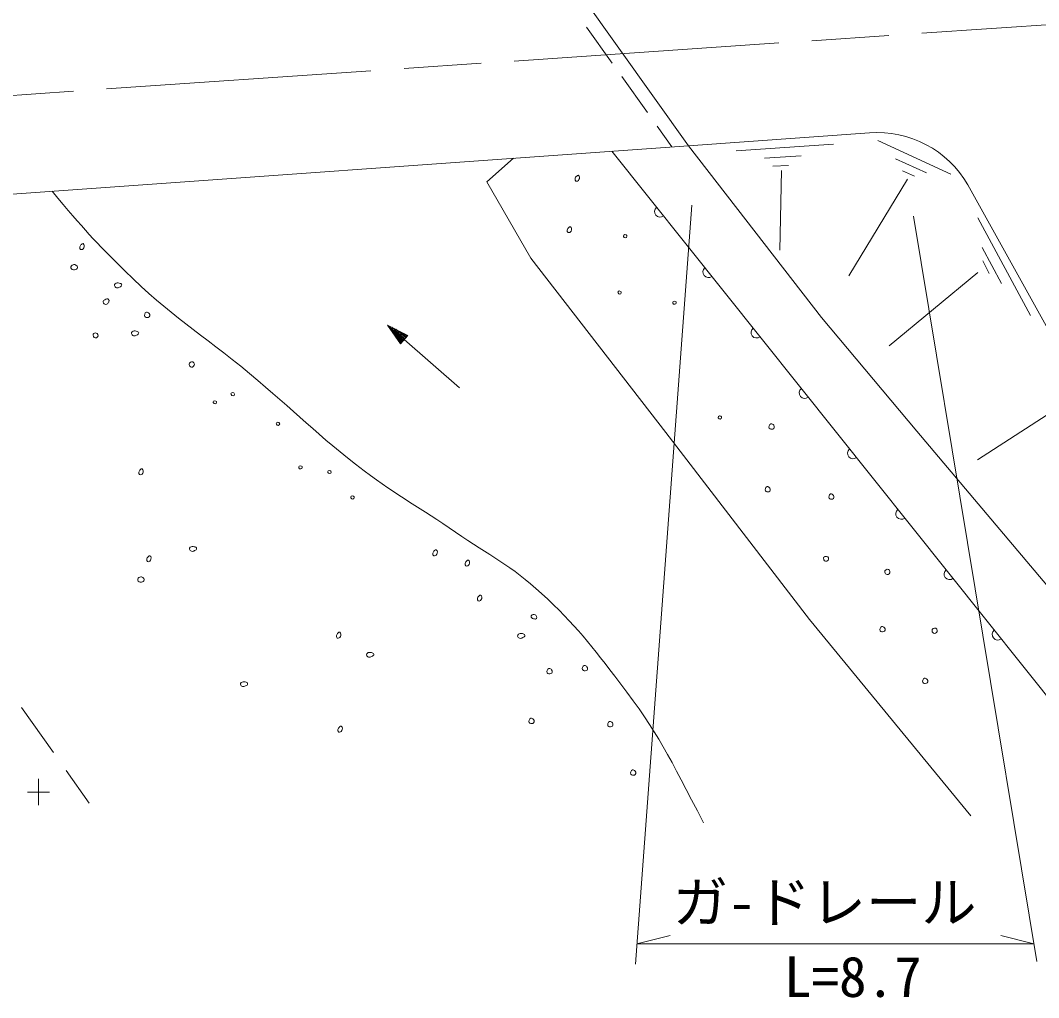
# Model space of a CAD drawing. Units: millimetres, scale not verified. Extents: x 40000 to 680000, y 20000 to 380000.
# Drawn here: x 485331 to 531428, y 243954 to 288198 of the extents above; entities that cross this region are included whole.
import ezdxf
from ezdxf.enums import TextEntityAlignment as Align

# ---------------------------------------------------------------- set-up
doc = ezdxf.new("R2010")
doc.units = ezdxf.units.MM
doc.header["$LTSCALE"] = 1000
doc.linetypes.add('CHAIN', pattern=[18.5, 12, -1.5, 3.5, -1.5])
for name, color, linetype, lineweight in [('M-BGD', 7, 'Continuous', 13), ('M-BMK', 2, 'CHAIN', 13), ('M-STR-HTXT', 7, 'Continuous', 13), ('M-STR-STR1', 1, 'Continuous', 13)]:
    doc.layers.add(name, color=color, linetype=linetype, lineweight=lineweight)
doc.styles.add('ＭＳ ゴシック', font='')
doc.styles.get('ＭＳ ゴシック').set_extended_font_data('MS Gothic')

msp = doc.modelspace()

# ---------------------------------------------------------------- linework, layer by layer
at = {"layer": 'M-BGD'}
for p, q in [((512121, 286264), (510959, 287892)), ((513717, 284025), (512556, 285653)), ((514829, 282466), (514152, 283414)), ((523769, 283104), (515575, 282519)), ((517733, 282298), (522142, 282596)), ((524147, 282754), (527451, 281229)), ((512107, 282272), (535326, 253193)), ((521593, 274738), (515575, 282519)), ((507655, 281954), (506449, 280881)), ((519013, 281965), (520678, 282061)), ((524944, 281930), (526347, 281290)), ((519390, 281597), (520108, 281623)), ((519793, 281404), (519709, 277793)), ((525260, 281378), (525803, 281150)), ((506449, 280881), (508433, 277433)), ((525488, 281001), (522843, 276629)), ((528226, 280757), (542761, 254531)), ((528674, 279259), (531064, 274831)), ((528868, 277908), (529749, 276291)), ((508433, 277433), (514549, 269542)), ((528907, 277316), (529183, 276738)), ((528671, 276790), (524661, 273464)), ((501956, 274400), (502546, 273555)), ((501956, 274400), (502874, 273931)), ((501956, 274400), (502710, 273743)), ((502743, 273781), (502140, 274306)), ((525912, 269595), (521593, 274738)), ((502677, 273705), (502074, 274231)), ((502192, 274062), (502644, 273668)), ((502611, 273630), (502310, 273893)), ((502323, 274213), (502776, 273818)), ((502809, 273856), (502507, 274119)), ((502546, 273555), (502874, 273931)), ((502691, 274025), (502841, 273894)), ((502428, 273724), (502579, 273592)), ((505217, 271558), (502710, 273743)), ((531820, 270340), (528664, 268308)), ((514549, 269542), (521057, 261067)), ((539642, 253338), (525912, 269595)), ((521057, 261067), (528364, 252192)), ((486829, 255051), (485388, 257094)), ((488447, 252758), (487405, 254234)), ((486154, 252661), (486154, 253861)), ((485654, 253261), (486654, 253261))]:
    msp.add_line(p, q, dxfattribs=at)
for centre, radius, start, end in [((524117, 278359), 4758, 30.2681, 94.1939), ((514291, 279537), 250, 128.6073, 308.6073), ((516475, 276802), 250, 128.6073, 308.6073), ((518659, 274067), 250, 128.6073, 308.6073), ((520843, 271332), 250, 128.6073, 308.6073), ((523027, 268597), 250, 128.6073, 308.6073), ((525211, 265862), 250, 128.6073, 308.6073), ((527395, 263127), 250, 128.6073, 308.6073), ((529578, 260392), 250, 128.6073, 308.6073)]:
    msp.add_arc(centre, radius, start, end, dxfattribs=at)
for points, knots in [([(510590, 281184), (510658, 281147), (510655, 281055), (510618, 280986), (510589, 280933), (510533, 280897), (510478, 280921), (510436, 280940), (510438, 280988), (510444, 281033), (510452, 281087), (510479, 281114), (510519, 281150), (510542, 281170), (510563, 281198), (510590, 281184)], [0, 0, 0, 0, 1, 1, 1, 2, 2, 2, 3, 3, 3, 4, 4, 4, 5, 5, 5, 5]), ([(486767, 280464), (488224, 278711), (488704, 278197), (490060, 276853), (492088, 274841), (493517, 274039), (495710, 272208), (497749, 270506), (498779, 269415), (500894, 267808), (502446, 266629), (503434, 266137), (505036, 265027), (506570, 263964), (507554, 263518), (508926, 262254), (510473, 260828), (511200, 259875), (512476, 258201), (514222, 255909), (514686, 254888), (516262, 251870)], [0, 0, 0, 0, 1, 1, 1, 2, 2, 2, 3, 3, 3, 4, 4, 4, 5, 5, 5, 6, 6, 6, 7, 7, 7, 7]), ([(510235, 278856), (510303, 278820), (510300, 278728), (510263, 278659), (510234, 278606), (510178, 278569), (510123, 278594), (510081, 278613), (510083, 278661), (510089, 278706), (510097, 278760), (510124, 278787), (510164, 278823), (510187, 278843), (510208, 278871), (510235, 278856)], [0, 0, 0, 0, 1, 1, 1, 2, 2, 2, 3, 3, 3, 4, 4, 4, 5, 5, 5, 5]), ([(512753, 278481), (512776, 278468), (512788, 278447), (512784, 278421), (512780, 278385), (512758, 278356), (512722, 278351), (512683, 278346), (512653, 278370), (512636, 278406), (512625, 278430), (512625, 278455), (512644, 278473), (512675, 278503), (512716, 278502), (512753, 278481)], [0, 0, 0, 0, 1, 1, 1, 2, 2, 2, 3, 3, 3, 4, 4, 4, 5, 5, 5, 5]), ([(488172, 278090), (488241, 278054), (488238, 277961), (488201, 277893), (488172, 277840), (488115, 277803), (488060, 277828), (488019, 277847), (488020, 277895), (488027, 277940), (488034, 277993), (488061, 278021), (488102, 278057), (488125, 278077), (488145, 278105), (488172, 278090)], [0, 0, 0, 0, 1, 1, 1, 2, 2, 2, 3, 3, 3, 4, 4, 4, 5, 5, 5, 5]), ([(487859, 277107), (487895, 277082), (487924, 277052), (487916, 277008), (487904, 276944), (487851, 276907), (487786, 276902), (487713, 276896), (487638, 276923), (487622, 276995), (487608, 277059), (487659, 277106), (487718, 277130), (487770, 277152), (487813, 277139), (487859, 277107)], [0, 0, 0, 0, 1, 1, 1, 2, 2, 2, 3, 3, 3, 4, 4, 4, 5, 5, 5, 5]), ([(489626, 276272), (489682, 276317), (489737, 276317), (489807, 276302), (489859, 276290), (489913, 276277), (489919, 276224), (489924, 276169), (489871, 276148), (489823, 276122), (489774, 276096), (489735, 276079), (489682, 276096), (489634, 276113), (489603, 276142), (489594, 276192), (489588, 276225), (489600, 276251), (489626, 276272)], [0, 0, 0, 0, 1, 1, 1, 2, 2, 2, 3, 3, 3, 4, 4, 4, 5, 5, 5, 6, 6, 6, 6]), ([(512503, 275930), (512526, 275918), (512538, 275897), (512535, 275871), (512530, 275834), (512509, 275806), (512472, 275800), (512433, 275795), (512404, 275819), (512387, 275855), (512375, 275879), (512375, 275904), (512394, 275923), (512425, 275952), (512466, 275951), (512503, 275930)], [0, 0, 0, 0, 1, 1, 1, 2, 2, 2, 3, 3, 3, 4, 4, 4, 5, 5, 5, 5]), ([(489327, 275562), (489361, 275531), (489341, 275488), (489329, 275443), (489323, 275419), (489313, 275406), (489296, 275388), (489279, 275368), (489269, 275354), (489244, 275347), (489200, 275335), (489167, 275338), (489129, 275362), (489095, 275385), (489073, 275410), (489075, 275451), (489077, 275500), (489107, 275529), (489150, 275552), (489211, 275585), (489276, 275609), (489327, 275562)], [0, 0, 0, 0, 1, 1, 1, 2, 2, 2, 3, 3, 3, 4, 4, 4, 5, 5, 5, 6, 6, 6, 7, 7, 7, 7]), ([(514988, 275474), (515011, 275461), (515023, 275440), (515020, 275414), (515015, 275378), (514993, 275349), (514957, 275344), (514918, 275339), (514889, 275363), (514871, 275399), (514860, 275423), (514860, 275448), (514879, 275466), (514910, 275496), (514951, 275495), (514988, 275474)], [0, 0, 0, 0, 1, 1, 1, 2, 2, 2, 3, 3, 3, 4, 4, 4, 5, 5, 5, 5]), ([(491123, 274750), (491060, 274731), (491001, 274741), (490962, 274793), (490937, 274825), (490948, 274858), (490962, 274895), (490977, 274938), (490992, 274975), (491036, 274984), (491089, 274994), (491125, 274963), (491159, 274921), (491184, 274890), (491194, 274860), (491185, 274821), (491176, 274785), (491158, 274760), (491123, 274750)], [0, 0, 0, 0, 1, 1, 1, 2, 2, 2, 3, 3, 3, 4, 4, 4, 5, 5, 5, 6, 6, 6, 6]), ([(488762, 274040), (488803, 274033), (488829, 274013), (488844, 273974), (488858, 273937), (488853, 273904), (488828, 273873), (488799, 273835), (488763, 273818), (488715, 273826), (488679, 273832), (488662, 273856), (488645, 273888), (488626, 273927), (488611, 273961), (488634, 273998), (488662, 274042), (488710, 274050), (488762, 274040)], [0, 0, 0, 0, 1, 1, 1, 2, 2, 2, 3, 3, 3, 4, 4, 4, 5, 5, 5, 6, 6, 6, 6]), ([(490396, 274098), (490452, 274143), (490507, 274143), (490577, 274127), (490629, 274116), (490683, 274102), (490689, 274050), (490694, 273995), (490641, 273974), (490593, 273948), (490544, 273922), (490505, 273905), (490452, 273922), (490404, 273938), (490373, 273968), (490364, 274018), (490358, 274051), (490370, 274077), (490396, 274098)], [0, 0, 0, 0, 1, 1, 1, 2, 2, 2, 3, 3, 3, 4, 4, 4, 5, 5, 5, 6, 6, 6, 6]), ([(493142, 272731), (493183, 272712), (493202, 272681), (493209, 272636), (493215, 272595), (493204, 272566), (493176, 272537), (493148, 272507), (493117, 272491), (493077, 272500), (493020, 272514), (492982, 272553), (492974, 272611), (492967, 272659), (492991, 272694), (493031, 272720), (493067, 272745), (493102, 272749), (493142, 272731)], [0, 0, 0, 0, 1, 1, 1, 2, 2, 2, 3, 3, 3, 4, 4, 4, 5, 5, 5, 6, 6, 6, 6]), ([(494990, 271328), (495013, 271315), (495025, 271294), (495022, 271268), (495017, 271232), (494996, 271203), (494959, 271198), (494920, 271193), (494891, 271217), (494874, 271253), (494862, 271277), (494862, 271302), (494881, 271320), (494912, 271350), (494953, 271349), (494990, 271328)], [0, 0, 0, 0, 1, 1, 1, 2, 2, 2, 3, 3, 3, 4, 4, 4, 5, 5, 5, 5]), ([(494181, 270965), (494204, 270952), (494216, 270931), (494212, 270905), (494208, 270869), (494186, 270840), (494150, 270835), (494111, 270830), (494081, 270854), (494064, 270890), (494053, 270914), (494053, 270939), (494072, 270957), (494103, 270987), (494144, 270986), (494181, 270965)], [0, 0, 0, 0, 1, 1, 1, 2, 2, 2, 3, 3, 3, 4, 4, 4, 5, 5, 5, 5]), ([(517044, 270276), (517067, 270263), (517079, 270242), (517075, 270216), (517071, 270180), (517049, 270151), (517013, 270146), (516974, 270141), (516944, 270165), (516927, 270201), (516916, 270225), (516916, 270250), (516935, 270268), (516966, 270298), (517007, 270297), (517044, 270276)], [0, 0, 0, 0, 1, 1, 1, 2, 2, 2, 3, 3, 3, 4, 4, 4, 5, 5, 5, 5]), ([(497039, 269991), (497062, 269978), (497074, 269957), (497071, 269931), (497066, 269895), (497045, 269866), (497008, 269861), (496969, 269856), (496940, 269880), (496923, 269916), (496911, 269940), (496911, 269965), (496930, 269983), (496961, 270013), (497002, 270012), (497039, 269991)], [0, 0, 0, 0, 1, 1, 1, 2, 2, 2, 3, 3, 3, 4, 4, 4, 5, 5, 5, 5]), ([(519397, 269694), (519335, 269675), (519276, 269685), (519236, 269737), (519212, 269769), (519222, 269802), (519236, 269839), (519252, 269881), (519266, 269918), (519311, 269927), (519363, 269938), (519400, 269907), (519434, 269865), (519459, 269833), (519469, 269804), (519459, 269765), (519451, 269729), (519432, 269704), (519397, 269694)], [0, 0, 0, 0, 1, 1, 1, 2, 2, 2, 3, 3, 3, 4, 4, 4, 5, 5, 5, 6, 6, 6, 6]), ([(490841, 267893), (490909, 267856), (490906, 267764), (490869, 267695), (490840, 267642), (490784, 267606), (490729, 267631), (490687, 267649), (490689, 267697), (490695, 267742), (490703, 267796), (490730, 267823), (490771, 267859), (490793, 267879), (490814, 267907), (490841, 267893)], [0, 0, 0, 0, 1, 1, 1, 2, 2, 2, 3, 3, 3, 4, 4, 4, 5, 5, 5, 5]), ([(498056, 268019), (498079, 268006), (498090, 267985), (498087, 267959), (498082, 267923), (498061, 267894), (498025, 267889), (497985, 267883), (497956, 267908), (497939, 267943), (497927, 267967), (497927, 267993), (497947, 268011), (497977, 268040), (498018, 268040), (498056, 268019)], [0, 0, 0, 0, 1, 1, 1, 2, 2, 2, 3, 3, 3, 4, 4, 4, 5, 5, 5, 5]), ([(499368, 267810), (499391, 267797), (499402, 267776), (499399, 267750), (499395, 267714), (499373, 267685), (499337, 267680), (499298, 267674), (499268, 267699), (499251, 267734), (499240, 267758), (499240, 267784), (499259, 267802), (499290, 267831), (499331, 267830), (499368, 267810)], [0, 0, 0, 0, 1, 1, 1, 2, 2, 2, 3, 3, 3, 4, 4, 4, 5, 5, 5, 5]), ([(519220, 266854), (519157, 266835), (519098, 266845), (519059, 266897), (519034, 266929), (519045, 266962), (519059, 266999), (519074, 267041), (519089, 267078), (519133, 267087), (519186, 267098), (519222, 267067), (519256, 267025), (519281, 266993), (519291, 266964), (519282, 266925), (519273, 266889), (519255, 266864), (519220, 266854)], [0, 0, 0, 0, 1, 1, 1, 2, 2, 2, 3, 3, 3, 4, 4, 4, 5, 5, 5, 6, 6, 6, 6]), ([(500413, 266658), (500436, 266645), (500448, 266625), (500444, 266598), (500440, 266562), (500418, 266533), (500382, 266528), (500343, 266523), (500314, 266547), (500296, 266583), (500285, 266607), (500285, 266632), (500304, 266650), (500335, 266680), (500376, 266679), (500413, 266658)], [0, 0, 0, 0, 1, 1, 1, 2, 2, 2, 3, 3, 3, 4, 4, 4, 5, 5, 5, 5]), ([(522100, 266522), (522038, 266503), (521979, 266514), (521939, 266566), (521915, 266597), (521925, 266630), (521939, 266668), (521954, 266710), (521969, 266747), (522013, 266756), (522066, 266767), (522103, 266736), (522136, 266694), (522162, 266662), (522172, 266633), (522162, 266593), (522154, 266557), (522135, 266533), (522100, 266522)], [0, 0, 0, 0, 1, 1, 1, 2, 2, 2, 3, 3, 3, 4, 4, 4, 5, 5, 5, 6, 6, 6, 6]), ([(493019, 264341), (493075, 264386), (493130, 264386), (493200, 264370), (493252, 264358), (493306, 264345), (493312, 264292), (493317, 264238), (493264, 264217), (493216, 264191), (493167, 264164), (493128, 264147), (493075, 264165), (493027, 264181), (492996, 264211), (492987, 264261), (492981, 264294), (492993, 264320), (493019, 264341)], [0, 0, 0, 0, 1, 1, 1, 2, 2, 2, 3, 3, 3, 4, 4, 4, 5, 5, 5, 6, 6, 6, 6]), ([(504154, 264225), (504223, 264188), (504220, 264096), (504183, 264027), (504154, 263974), (504097, 263938), (504042, 263962), (504001, 263981), (504002, 264029), (504009, 264074), (504016, 264128), (504043, 264155), (504084, 264191), (504107, 264211), (504127, 264239), (504154, 264225)], [0, 0, 0, 0, 1, 1, 1, 2, 2, 2, 3, 3, 3, 4, 4, 4, 5, 5, 5, 5]), ([(491196, 263955), (491264, 263918), (491261, 263826), (491224, 263757), (491195, 263704), (491139, 263668), (491084, 263693), (491042, 263711), (491044, 263759), (491050, 263804), (491058, 263858), (491085, 263885), (491126, 263921), (491148, 263941), (491169, 263969), (491196, 263955)], [0, 0, 0, 0, 1, 1, 1, 2, 2, 2, 3, 3, 3, 4, 4, 4, 5, 5, 5, 5]), ([(505613, 263764), (505682, 263728), (505679, 263636), (505642, 263567), (505613, 263514), (505557, 263477), (505502, 263502), (505460, 263521), (505462, 263569), (505468, 263614), (505475, 263668), (505503, 263695), (505543, 263731), (505566, 263751), (505587, 263779), (505613, 263764)], [0, 0, 0, 0, 1, 1, 1, 2, 2, 2, 3, 3, 3, 4, 4, 4, 5, 5, 5, 5]), ([(521828, 263928), (521869, 263921), (521895, 263900), (521910, 263862), (521924, 263825), (521919, 263792), (521894, 263761), (521865, 263723), (521828, 263706), (521781, 263714), (521745, 263720), (521728, 263744), (521711, 263776), (521692, 263814), (521676, 263849), (521700, 263885), (521728, 263930), (521776, 263938), (521828, 263928)], [0, 0, 0, 0, 1, 1, 1, 2, 2, 2, 3, 3, 3, 4, 4, 4, 5, 5, 5, 6, 6, 6, 6]), ([(524630, 263338), (524671, 263319), (524691, 263288), (524697, 263243), (524703, 263202), (524693, 263173), (524665, 263144), (524636, 263114), (524606, 263098), (524566, 263108), (524508, 263121), (524470, 263160), (524462, 263218), (524455, 263266), (524479, 263301), (524519, 263327), (524555, 263352), (524590, 263356), (524630, 263338)], [0, 0, 0, 0, 1, 1, 1, 2, 2, 2, 3, 3, 3, 4, 4, 4, 5, 5, 5, 6, 6, 6, 6]), ([(490882, 262971), (490919, 262946), (490947, 262917), (490940, 262873), (490928, 262808), (490875, 262772), (490810, 262766), (490736, 262760), (490662, 262788), (490646, 262860), (490632, 262923), (490682, 262970), (490742, 262995), (490793, 263016), (490837, 263003), (490882, 262971)], [0, 0, 0, 0, 1, 1, 1, 2, 2, 2, 3, 3, 3, 4, 4, 4, 5, 5, 5, 5]), ([(506166, 262174), (506234, 262137), (506231, 262045), (506194, 261976), (506165, 261923), (506109, 261887), (506054, 261911), (506012, 261930), (506014, 261978), (506020, 262023), (506028, 262077), (506055, 262104), (506095, 262140), (506118, 262160), (506139, 262188), (506166, 262174)], [0, 0, 0, 0, 1, 1, 1, 2, 2, 2, 3, 3, 3, 4, 4, 4, 5, 5, 5, 5]), ([(508612, 261098), (508544, 261110), (508481, 261121), (508458, 261186), (508446, 261222), (508466, 261252), (508495, 261277), (508526, 261303), (508557, 261311), (508596, 261300), (508650, 261286), (508679, 261253), (508700, 261202), (508713, 261170), (508720, 261139), (508697, 261113), (508675, 261088), (508645, 261092), (508612, 261098)], [0, 0, 0, 0, 1, 1, 1, 2, 2, 2, 3, 3, 3, 4, 4, 4, 5, 5, 5, 6, 6, 6, 6]), ([(499789, 260497), (499858, 260461), (499855, 260368), (499818, 260300), (499789, 260247), (499733, 260210), (499678, 260235), (499636, 260254), (499638, 260302), (499644, 260347), (499651, 260400), (499679, 260428), (499719, 260464), (499742, 260484), (499763, 260512), (499789, 260497)], [0, 0, 0, 0, 1, 1, 1, 2, 2, 2, 3, 3, 3, 4, 4, 4, 5, 5, 5, 5]), ([(524413, 260523), (524351, 260504), (524292, 260515), (524252, 260566), (524228, 260598), (524238, 260631), (524252, 260668), (524267, 260711), (524282, 260748), (524326, 260757), (524379, 260767), (524416, 260736), (524449, 260694), (524475, 260663), (524485, 260633), (524475, 260594), (524467, 260558), (524448, 260534), (524413, 260523)], [0, 0, 0, 0, 1, 1, 1, 2, 2, 2, 3, 3, 3, 4, 4, 4, 5, 5, 5, 6, 6, 6, 6]), ([(526772, 260676), (526813, 260657), (526833, 260626), (526839, 260581), (526845, 260541), (526835, 260511), (526806, 260482), (526778, 260453), (526748, 260436), (526708, 260446), (526650, 260460), (526612, 260498), (526604, 260557), (526597, 260604), (526621, 260639), (526661, 260666), (526697, 260690), (526732, 260694), (526772, 260676)], [0, 0, 0, 0, 1, 1, 1, 2, 2, 2, 3, 3, 3, 4, 4, 4, 5, 5, 5, 6, 6, 6, 6]), ([(507876, 260403), (507932, 260448), (507987, 260448), (508057, 260432), (508109, 260421), (508163, 260407), (508169, 260355), (508174, 260300), (508121, 260279), (508073, 260253), (508024, 260227), (507985, 260210), (507932, 260227), (507884, 260243), (507853, 260273), (507844, 260323), (507838, 260356), (507850, 260382), (507876, 260403)], [0, 0, 0, 0, 1, 1, 1, 2, 2, 2, 3, 3, 3, 4, 4, 4, 5, 5, 5, 6, 6, 6, 6]), ([(501039, 259549), (501095, 259593), (501150, 259594), (501220, 259578), (501272, 259566), (501326, 259553), (501332, 259500), (501337, 259446), (501284, 259425), (501236, 259399), (501187, 259372), (501148, 259355), (501096, 259373), (501047, 259389), (501016, 259419), (501007, 259469), (501001, 259502), (501013, 259528), (501039, 259549)], [0, 0, 0, 0, 1, 1, 1, 2, 2, 2, 3, 3, 3, 4, 4, 4, 5, 5, 5, 6, 6, 6, 6]), ([(509343, 258621), (509281, 258602), (509222, 258612), (509182, 258664), (509158, 258696), (509168, 258729), (509182, 258766), (509197, 258809), (509212, 258845), (509256, 258854), (509309, 258865), (509346, 258834), (509379, 258792), (509405, 258761), (509415, 258731), (509405, 258692), (509397, 258656), (509378, 258631), (509343, 258621)], [0, 0, 0, 0, 1, 1, 1, 2, 2, 2, 3, 3, 3, 4, 4, 4, 5, 5, 5, 6, 6, 6, 6]), ([(510945, 258759), (510883, 258740), (510824, 258750), (510784, 258802), (510760, 258834), (510770, 258867), (510784, 258904), (510800, 258947), (510814, 258984), (510859, 258993), (510911, 259003), (510948, 258972), (510981, 258930), (511007, 258899), (511017, 258869), (511007, 258830), (510999, 258794), (510980, 258769), (510945, 258759)], [0, 0, 0, 0, 1, 1, 1, 2, 2, 2, 3, 3, 3, 4, 4, 4, 5, 5, 5, 6, 6, 6, 6]), ([(495326, 258217), (495382, 258262), (495438, 258263), (495507, 258247), (495559, 258235), (495614, 258222), (495619, 258169), (495625, 258114), (495571, 258093), (495523, 258067), (495474, 258041), (495436, 258024), (495383, 258041), (495334, 258058), (495304, 258087), (495295, 258138), (495288, 258171), (495300, 258196), (495326, 258217)], [0, 0, 0, 0, 1, 1, 1, 2, 2, 2, 3, 3, 3, 4, 4, 4, 5, 5, 5, 6, 6, 6, 6]), ([(526345, 258186), (526282, 258167), (526223, 258177), (526183, 258229), (526159, 258261), (526170, 258294), (526183, 258331), (526199, 258373), (526214, 258410), (526258, 258419), (526311, 258430), (526347, 258399), (526381, 258357), (526406, 258326), (526416, 258296), (526407, 258257), (526398, 258221), (526380, 258196), (526345, 258186)], [0, 0, 0, 0, 1, 1, 1, 2, 2, 2, 3, 3, 3, 4, 4, 4, 5, 5, 5, 6, 6, 6, 6]), ([(508524, 256370), (508462, 256351), (508403, 256361), (508363, 256413), (508339, 256445), (508350, 256478), (508363, 256515), (508379, 256558), (508394, 256595), (508438, 256604), (508491, 256614), (508527, 256583), (508561, 256541), (508586, 256510), (508596, 256480), (508587, 256441), (508578, 256405), (508560, 256380), (508524, 256370)], [0, 0, 0, 0, 1, 1, 1, 2, 2, 2, 3, 3, 3, 4, 4, 4, 5, 5, 5, 6, 6, 6, 6]), ([(512094, 256222), (512032, 256203), (511973, 256213), (511933, 256265), (511909, 256297), (511919, 256330), (511933, 256367), (511949, 256410), (511963, 256447), (512008, 256456), (512060, 256466), (512097, 256435), (512131, 256393), (512156, 256362), (512166, 256332), (512156, 256293), (512148, 256257), (512129, 256233), (512094, 256222)], [0, 0, 0, 0, 1, 1, 1, 2, 2, 2, 3, 3, 3, 4, 4, 4, 5, 5, 5, 6, 6, 6, 6]), ([(499855, 256241), (499924, 256205), (499920, 256113), (499883, 256044), (499855, 255991), (499798, 255954), (499743, 255979), (499702, 255998), (499703, 256046), (499709, 256091), (499717, 256145), (499744, 256172), (499785, 256208), (499807, 256228), (499828, 256256), (499855, 256241)], [0, 0, 0, 0, 1, 1, 1, 2, 2, 2, 3, 3, 3, 4, 4, 4, 5, 5, 5, 5]), ([(513127, 254032), (513064, 254013), (513005, 254024), (512966, 254075), (512941, 254107), (512952, 254140), (512966, 254178), (512981, 254220), (512996, 254257), (513040, 254266), (513093, 254277), (513129, 254245), (513163, 254204), (513188, 254172), (513198, 254142), (513189, 254103), (513180, 254067), (513162, 254043), (513127, 254032)], [0, 0, 0, 0, 1, 1, 1, 2, 2, 2, 3, 3, 3, 4, 4, 4, 5, 5, 5, 6, 6, 6, 6])]:
    msp.add_open_spline(points, degree=3, knots=knots, dxfattribs=at)
at = {"layer": 'M-BMK'}
msp.add_line((575032, 290959), (474841, 284110), dxfattribs=at)
at = {"layer": 'M-STR-HTXT'}
for p, q in [((513172, 245468), (515726, 279826)), ((531345, 245591), (525769, 279335)), ((513241, 246393), (514741, 246768)), ((531212, 246393), (529712, 246768)), ((513241, 246393), (531212, 246393))]:
    msp.add_line(p, q, dxfattribs=at)
at = {"layer": 'M-STR-STR1'}
for p, q in [((515575, 282519), (507403, 293981)), ((451250, 277931), (515575, 282519))]:
    msp.add_line(p, q, dxfattribs=at)

# ---------------------------------------------------------------- texts
at = {"layer": 'M-STR-HTXT', "style": 'ＭＳ ゴシック'}
for s, p in [('ガ-ドレール', (514866, 246806)), ('L=8.7', (519900, 243434))]:
    msp.add_text(s, height=1833, dxfattribs=at).set_placement(p, align=Align.BOTTOM_LEFT)

doc.saveas('drawing.dxf')
